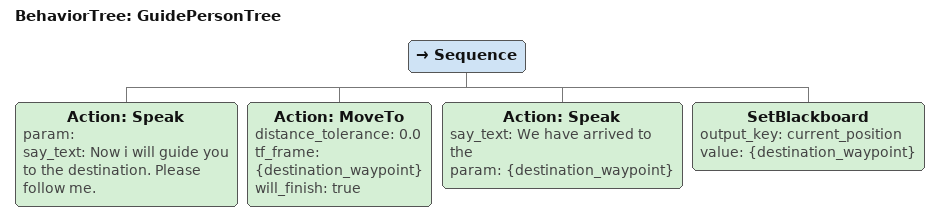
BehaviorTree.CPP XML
<root>
    <BehaviorTree ID="GuidePersonTree">
        <Sequence>
            <Action ID="Speak" param="" say_text="Now i will guide you to the destination. Please follow me."/>
            <Action ID="MoveTo" distance_tolerance="0.0" tf_frame="{destination_waypoint}" will_finish="true"/>
            <Action ID="Speak" say_text="We have arrived to the " param="{destination_waypoint}"/>
            <SetBlackboard output_key="current_position" value="{destination_waypoint}"/>
        </Sequence>
    </BehaviorTree>
</root>
